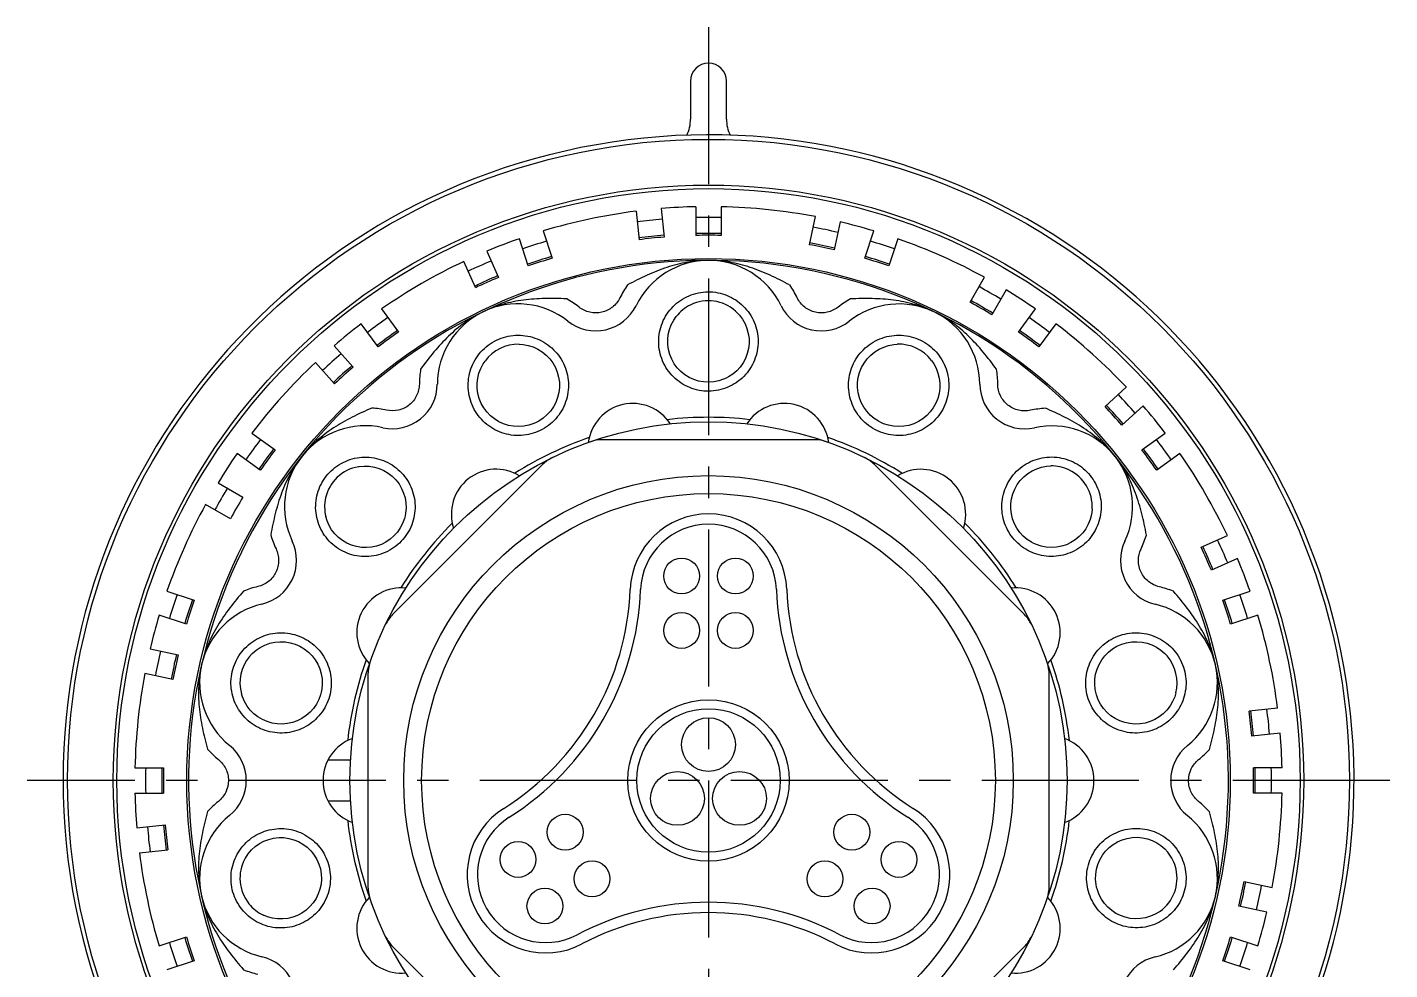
# Model space of a CAD drawing. Extents: x 62514 to 62724, y -28661 to -28364.
# Drawn here: x 62596.7 to 62672.7, y -28623.1 to -28570.5 of the extents above; entities that cross this region are included whole.
import ezdxf

# ---------------------------------------------------------------- set-up
doc = ezdxf.new("R2010")
doc.units = 0
doc.header["$LTSCALE"] = 7
doc.header["$MEASUREMENT"] = 0
doc.linetypes.add('CENTER', pattern=[2, 1.25, -0.25, 0.25, -0.25])
doc.layers.get('0').update_dxf_attribs({"color": 2, "linetype": 'CONTINUOUS'})
for name, color, linetype in [('02___PRT_ALL_AXES', 7, 'CONTINUOUS'), ('7_ALL_FEATURES', 7, 'CONTINUOUS'), ('CL', 1, 'CENTER')]:
    doc.layers.add(name, color=color, linetype=linetype)

msp = doc.modelspace()

# ---------------------------------------------------------------- linework, layer by layer
at = {"color": 7, "linetype": 'Continuous'}
for p, q in [((62633.668, -28573.522), (62633.668, -28575.644)), ((62635.668, -28575.644), (62635.668, -28573.522)), ((62634.675, -28583.522), (62634.658, -28583.523)), ((62634.675, -28583.522), (62634.658, -28583.522)), ((62622.092, -28586.391), (62622.078, -28586.398)), ((62622.092, -28586.391), (62622.078, -28586.398)), ((62647.257, -28586.397), (62647.243, -28586.391)), ((62647.257, -28586.397), (62647.243, -28586.391)), ((62640.584, -28593.522), (62628.752, -28593.522)), ((62625.416, -28594.904), (62617.049, -28603.27)), ((62652.286, -28603.27), (62643.919, -28594.904)), ((62657.345, -28594.447), (62657.335, -28594.435)), ((62657.345, -28594.447), (62657.336, -28594.435)), ((62606.396, -28606.062), (62606.393, -28606.077)), ((62606.396, -28606.062), (62606.394, -28606.077)), ((62662.942, -28606.076), (62662.938, -28606.061)), ((62662.942, -28606.076), (62662.939, -28606.061)), ((62615.668, -28606.606), (62615.668, -28618.438)), ((62653.668, -28618.438), (62653.668, -28606.606)), ((62613.45, -28611.372), (62614.702, -28611.372)), ((62614.702, -28613.672), (62613.453, -28613.672)), ((62606.393, -28618.968), (62606.397, -28618.983)), ((62606.393, -28618.968), (62606.397, -28618.983)), ((62662.939, -28618.982), (62662.942, -28618.967)), ((62662.939, -28618.982), (62662.942, -28618.967)), ((62617.049, -28621.774), (62625.416, -28630.141)), ((62643.919, -28630.141), (62652.286, -28621.774))]:
    msp.add_line(p, q, dxfattribs=at)
for points in [[(62636.169, -28586.344), (62636.201, -28586.373), (62636.398, -28586.579), (62636.567, -28586.807), (62636.707, -28587.055), (62636.815, -28587.318), (62636.888, -28587.593), (62636.927, -28587.875), (62636.931, -28588.159), (62636.899, -28588.442), (62636.832, -28588.718), (62636.731, -28588.984), (62636.598, -28589.235), (62636.434, -28589.467), (62636.243, -28589.677), (62636.027, -28589.862), (62635.79, -28590.018), (62635.647, -28590.093)], [(62635.647, -28590.093), (62635.51, -28590.153), (62635.24, -28590.243), (62634.961, -28590.298), (62634.677, -28590.318), (62634.394, -28590.302), (62634.114, -28590.251), (62633.843, -28590.165), (62633.584, -28590.046), (62633.343, -28589.896), (62633.122, -28589.717), (62632.925, -28589.511), (62632.756, -28589.283), (62632.616, -28589.035), (62632.509, -28588.772), (62632.435, -28588.497), (62632.396, -28588.215), (62632.392, -28587.931), (62632.424, -28587.648), (62632.491, -28587.372), (62632.592, -28587.106), (62632.726, -28586.855), (62632.864, -28586.654)], [(62624.107, -28588.195), (62624.329, -28588.21), (62624.611, -28588.262), (62624.885, -28588.349), (62625.146, -28588.469), (62625.39, -28588.621), (62625.614, -28588.802), (62625.812, -28589.01), (62625.984, -28589.241), (62626.125, -28589.491), (62626.234, -28589.757), (62626.309, -28590.035), (62626.348, -28590.32), (62626.352, -28590.607), (62626.32, -28590.893), (62626.252, -28591.172), (62626.15, -28591.441), (62626.015, -28591.695), (62625.85, -28591.929), (62625.657, -28592.142), (62625.44, -28592.328), (62625.2, -28592.486), (62625.055, -28592.562)], [(62644.28, -28592.562), (62644.145, -28592.491), (62643.904, -28592.334), (62643.685, -28592.148), (62643.491, -28591.937), (62643.325, -28591.703), (62643.189, -28591.449), (62643.086, -28591.181), (62643.017, -28590.902), (62642.984, -28590.616), (62642.987, -28590.329), (62643.025, -28590.044), (62643.099, -28589.766), (62643.206, -28589.499), (62643.347, -28589.248), (62643.517, -28589.017), (62643.715, -28588.808), (62643.938, -28588.626), (62644.181, -28588.473), (62644.442, -28588.352), (62644.715, -28588.264), (62644.997, -28588.211), (62645.186, -28588.196)], [(62625.055, -28592.562), (62624.916, -28592.624), (62624.643, -28592.714), (62624.361, -28592.769), (62624.074, -28592.789), (62623.788, -28592.773), (62623.505, -28592.721), (62623.231, -28592.634), (62622.97, -28592.514), (62622.726, -28592.362), (62622.503, -28592.181), (62622.304, -28591.973), (62622.133, -28591.742), (62621.992, -28591.492), (62621.883, -28591.226), (62621.808, -28590.948), (62621.768, -28590.663), (62621.765, -28590.376), (62621.797, -28590.09), (62621.865, -28589.811), (62621.967, -28589.542), (62622.101, -28589.289), (62622.206, -28589.132)], [(62647.103, -28589.098), (62647.229, -28589.281), (62647.365, -28589.534), (62647.468, -28589.802), (62647.537, -28590.081), (62647.57, -28590.367), (62647.568, -28590.654), (62647.529, -28590.939), (62647.455, -28591.217), (62647.348, -28591.484), (62647.207, -28591.735), (62647.037, -28591.966), (62646.839, -28592.175), (62646.616, -28592.357), (62646.373, -28592.51), (62646.112, -28592.631), (62645.839, -28592.719), (62645.557, -28592.772), (62645.27, -28592.789), (62644.984, -28592.771), (62644.702, -28592.717), (62644.43, -28592.628), (62644.28, -28592.562)], [(62615.137, -28595.027), (62615.18, -28595.02), (62615.463, -28594.994), (62615.747, -28595.004), (62616.028, -28595.049), (62616.301, -28595.129), (62616.562, -28595.243), (62616.806, -28595.388), (62617.031, -28595.562), (62617.232, -28595.764), (62617.406, -28595.988), (62617.551, -28596.233), (62617.664, -28596.494), (62617.744, -28596.766), (62617.789, -28597.047), (62617.799, -28597.331), (62617.773, -28597.614), (62617.742, -28597.772)], [(62652.814, -28599.304), (62652.682, -28599.234), (62652.443, -28599.079), (62652.226, -28598.895), (62652.034, -28598.686), (62651.869, -28598.454), (62651.735, -28598.203), (62651.633, -28597.938), (62651.565, -28597.662), (62651.532, -28597.379), (62651.534, -28597.095), (62651.572, -28596.813), (62651.645, -28596.538), (62651.751, -28596.274), (62651.89, -28596.026), (62652.059, -28595.797), (62652.255, -28595.591), (62652.475, -28595.411), (62652.716, -28595.259), (62652.974, -28595.14), (62653.245, -28595.053), (62653.524, -28595.001), (62653.767, -28594.984)], [(62617.742, -28597.772), (62617.704, -28597.917), (62617.606, -28598.184), (62617.475, -28598.436), (62617.314, -28598.67), (62617.124, -28598.882), (62616.91, -28599.069), (62616.674, -28599.228), (62616.42, -28599.356), (62616.152, -28599.451), (62615.874, -28599.512), (62615.591, -28599.537), (62615.307, -28599.527), (62615.026, -28599.482), (62614.753, -28599.402), (62614.492, -28599.289), (62614.247, -28599.143), (62614.023, -28598.969), (62613.822, -28598.768), (62613.647, -28598.543), (62613.502, -28598.298), (62613.389, -28598.037), (62613.319, -28597.804)], [(62656.07, -28597.374), (62656.068, -28597.418), (62656.03, -28597.699), (62655.957, -28597.974), (62655.85, -28598.238), (62655.712, -28598.486), (62655.543, -28598.715), (62655.347, -28598.921), (62655.127, -28599.102), (62654.886, -28599.253), (62654.628, -28599.373), (62654.357, -28599.459), (62654.078, -28599.512), (62653.794, -28599.529), (62653.511, -28599.51), (62653.232, -28599.456), (62652.962, -28599.368), (62652.814, -28599.304)], [(62609.063, -28605.611), (62609.214, -28605.447), (62609.43, -28605.259), (62609.669, -28605.098), (62609.926, -28604.969), (62610.197, -28604.873), (62610.477, -28604.812), (62610.764, -28604.786), (62611.051, -28604.796), (62611.335, -28604.842), (62611.611, -28604.922), (62611.875, -28605.037), (62612.122, -28605.184), (62612.349, -28605.36), (62612.552, -28605.563), (62612.729, -28605.79), (62612.875, -28606.038), (62612.99, -28606.301), (62613.07, -28606.576), (62613.116, -28606.86), (62613.126, -28607.146), (62613.1, -28607.432), (62613.069, -28607.592)], [(62656.266, -28607.592), (62656.237, -28607.442), (62656.21, -28607.156), (62656.219, -28606.869), (62656.263, -28606.586), (62656.343, -28606.31), (62656.456, -28606.046), (62656.602, -28605.798), (62656.777, -28605.57), (62656.979, -28605.366), (62657.206, -28605.189), (62657.452, -28605.041), (62657.716, -28604.926), (62657.991, -28604.844), (62658.275, -28604.797), (62658.562, -28604.786), (62658.849, -28604.81), (62659.13, -28604.871), (62659.401, -28604.966), (62659.659, -28605.094), (62659.898, -28605.253), (62660.115, -28605.441), (62660.244, -28605.578)], [(62613.069, -28607.592), (62613.03, -28607.74), (62612.931, -28608.01), (62612.798, -28608.265), (62612.635, -28608.501), (62612.444, -28608.715), (62612.227, -28608.904), (62611.988, -28609.064), (62611.732, -28609.193), (62611.461, -28609.289), (62611.18, -28609.35), (62610.893, -28609.376), (62610.606, -28609.366), (62610.322, -28609.321), (62610.046, -28609.24), (62609.782, -28609.125), (62609.535, -28608.978), (62609.308, -28608.802), (62609.105, -28608.599), (62608.929, -28608.372), (62608.782, -28608.124), (62608.668, -28607.861), (62608.611, -28607.681)], [(62660.735, -28607.64), (62660.671, -28607.852), (62660.557, -28608.116), (62660.412, -28608.364), (62660.236, -28608.592), (62660.034, -28608.796), (62659.808, -28608.973), (62659.561, -28609.121), (62659.298, -28609.237), (62659.022, -28609.319), (62658.738, -28609.365), (62658.451, -28609.377), (62658.164, -28609.352), (62657.883, -28609.291), (62657.612, -28609.196), (62657.355, -28609.068), (62657.116, -28608.909), (62656.898, -28608.722), (62656.706, -28608.508), (62656.542, -28608.273), (62656.409, -28608.019), (62656.308, -28607.75), (62656.266, -28607.592)], [(62608.812, -28616.884), (62608.833, -28616.846), (62608.99, -28616.608), (62609.175, -28616.392), (62609.385, -28616.201), (62609.618, -28616.038), (62609.869, -28615.904), (62610.135, -28615.804), (62610.412, -28615.737), (62610.694, -28615.705), (62610.979, -28615.709), (62611.26, -28615.748), (62611.535, -28615.822), (62611.797, -28615.93), (62612.045, -28616.07), (62612.273, -28616.239), (62612.478, -28616.436), (62612.583, -28616.558)], [(62656.317, -28618.468), (62656.288, -28618.321), (62656.261, -28618.038), (62656.269, -28617.754), (62656.313, -28617.473), (62656.392, -28617.199), (62656.504, -28616.938), (62656.648, -28616.693), (62656.821, -28616.467), (62657.021, -28616.265), (62657.245, -28616.09), (62657.489, -28615.944), (62657.75, -28615.83), (62658.022, -28615.749), (62658.303, -28615.702), (62658.587, -28615.691), (62658.871, -28615.716), (62659.149, -28615.776), (62659.417, -28615.87), (62659.672, -28615.997), (62659.908, -28616.154), (62660.123, -28616.34), (62660.288, -28616.52)], [(62612.583, -28616.558), (62612.672, -28616.678), (62612.82, -28616.922), (62612.935, -28617.182), (62613.018, -28617.454), (62613.066, -28617.734), (62613.078, -28618.018), (62613.055, -28618.301), (62612.996, -28618.58), (62612.904, -28618.849), (62612.778, -28619.104), (62612.621, -28619.341), (62612.437, -28619.557), (62612.226, -28619.749), (62611.993, -28619.912), (62611.742, -28620.045), (62611.476, -28620.146), (62611.199, -28620.213), (62610.917, -28620.244), (62610.632, -28620.241), (62610.351, -28620.201), (62610.076, -28620.127), (62609.85, -28620.037)], [(62659.855, -28619.811), (62659.82, -28619.836), (62659.576, -28619.982), (62659.315, -28620.096), (62659.043, -28620.177), (62658.762, -28620.224), (62658.478, -28620.235), (62658.194, -28620.21), (62657.916, -28620.15), (62657.648, -28620.056), (62657.393, -28619.929), (62657.157, -28619.772), (62656.942, -28619.586), (62656.752, -28619.375), (62656.589, -28619.142), (62656.458, -28618.89), (62656.358, -28618.624), (62656.317, -28618.468)]]:
    msp.add_lwpolyline(points, dxfattribs=at)
for radius in [35.75, 33.2, 33, 20, 17, 16, 4.5, 4]:
    msp.add_circle((62634.668, -28612.522), radius, dxfattribs=at)
for centre, radius, start, end in [((62634.668, -28573.522), 1, 0, 180), ((62631.668, -28575.644), 2, 333.15623, 0), ((62637.668, -28575.644), 2, 180, 206.79259), ((62634.668, -28612.522), 36, 286, 274), ((62634.668, -28612.522), 29, 270, 244.27143), ((62634.674, -28588.022), 4.5, 26.0216, 153.98604), ((62634.674, -28588.022), 5.5, 26.0216, 34.70619), ((62624.043, -28590.446), 5.5, 51.73588, 60.42047), ((62634.662, -28588.044), 2.272, 48.43401, 115.71185), ((62624.043, -28590.446), 4.5, 51.73588, 179.70033), ((62628.378, -28584.95), 2.5, 231.73588, 333.98604), ((62634.662, -28588.045), 2.273, 115.71382, 142.27572), ((62640.964, -28584.951), 2.5, 206.0216, 308.27176), ((62645.303, -28590.451), 4.5, 0.30731, 128.27176), ((62624.057, -28590.489), 2.295, 88.74377, 143.75), ((62645.279, -28590.489), 2.295, 37.31519, 92.32143), ((62645.303, -28590.451), 5.5, 0.30731, 8.9919), ((62617.038, -28590.409), 2.5, 257.45017, 359.70033), ((62652.303, -28590.414), 2.5, 180.30731, 282.55747), ((62615.517, -28597.242), 5.5, 77.45017, 86.13475), ((62615.517, -28597.242), 4.5, 77.45017, 205.41461), ((62653.826, -28597.251), 4.5, 334.59302, 102.55747), ((62628.752, -28595.522), 2, 90, 109.18814), ((62640.584, -28595.522), 2, 70.81186, 90), ((62626.83, -28596.318), 2, 115.81186, 135), ((62642.505, -28596.318), 2, 45, 64.18814), ((62653.801, -28597.256), 2.273, 64.28524, 90.84715), ((62615.526, -28597.265), 2.272, 99.86258, 167.14042), ((62653.801, -28597.256), 2.272, 357.00544, 64.28329), ((62615.527, -28597.265), 2.273, 167.14239, 193.70429), ((62634.668, -28602.022), 4.366, 2.20423, 177.79577), ((62634.668, -28602.022), 3.789, 2.20423, 177.79577), ((62609.189, -28600.248), 2.5, 283.16445, 25.41461), ((62660.149, -28600.255), 2.5, 154.59302, 256.84319), ((62653.826, -28597.251), 5.5, 334.59302, 343.27761), ((62610.783, -28607.064), 5.5, 103.16445, 111.84904), ((62615.182, -28601.272), 15.134, 302.20423, 357.79577), ((62615.182, -28601.272), 15.711, 302.20423, 357.79577), ((62654.153, -28601.272), 15.711, 182.20423, 237.79577), ((62654.153, -28601.272), 15.134, 182.20423, 237.79577), ((62610.783, -28607.064), 4.5, 103.16445, 231.1289), ((62618.464, -28604.685), 2, 135, 154.18814), ((62650.872, -28604.685), 2, 25.81186, 45), ((62658.555, -28607.076), 4.5, 308.87874, 76.84319), ((62610.825, -28607.08), 2.295, 140.17234, 195.17857), ((62658.51, -28607.08), 2.295, 345.88662, 40.89285), ((62617.668, -28606.606), 2, 160.81186, 180), ((62651.668, -28606.606), 2, 0, 19.18814), ((62606.387, -28612.519), 2.5, 308.87874, 51.1289), ((62662.948, -28612.526), 2.5, 128.87874, 231.1289), ((62658.555, -28607.076), 5.5, 308.87874, 317.56332), ((62610.781, -28617.968), 5.5, 128.87874, 137.56332), ((62610.781, -28617.968), 4.5, 128.87874, 256.84319), ((62625.574, -28617.772), 4.366, 122.20423, 297.79577), ((62625.574, -28617.772), 3.789, 122.20423, 297.79577), ((62643.761, -28617.772), 4.366, 242.20423, 57.79577), ((62643.761, -28617.772), 3.789, 242.20423, 57.79577), ((62658.552, -28617.98), 4.5, 283.16445, 51.1289), ((62610.805, -28617.975), 2.272, 151.29115, 218.569), ((62658.532, -28617.963), 2.273, 12.85667, 39.41858), ((62658.533, -28617.963), 2.272, 305.57686, 12.85471), ((62617.668, -28618.438), 2, 180, 199.18814), ((62651.668, -28618.438), 2, 340.81186, 0), ((62634.668, -28635.022), 15.711, 62.20423, 117.79577), ((62610.805, -28617.974), 2.273, 218.57096, 245.13286), ((62634.668, -28635.022), 15.134, 62.20423, 117.79577), ((62618.464, -28620.36), 2, 205.81186, 225), ((62650.872, -28620.36), 2, 315, 334.18814), ((62609.186, -28624.79), 2.5, 334.59302, 76.84319), ((62660.146, -28624.796), 2.5, 103.16445, 205.41461)]:
    msp.add_arc(centre, radius, start, end, dxfattribs=at)
for points, knots in [([(62634.658, -28583.522), (62634.266, -28583.523), (62633.481, -28583.594), (62632.333, -28583.89), (62631.225, -28584.338), (62630.51, -28584.7), (62630.154, -28584.888)], [0, 0, 0, 0, 0.247033, 0.494955, 0.745373, 1, 1, 1, 1]), ([(62639.195, -28584.891), (62638.837, -28584.701), (62638.12, -28584.338), (62637.008, -28583.888), (62635.856, -28583.592), (62635.068, -28583.522), (62634.675, -28583.522)], [0, 0, 0, 0, 0.254644, 0.505084, 0.752991, 1, 1, 1, 1]), ([(62630.154, -28584.888), (62630.074, -28585.003), (62629.925, -28585.239), (62629.79, -28585.483), (62629.729, -28585.609)], [0, 0, 0, 0, 0.5, 1, 1, 1, 1]), ([(62626.758, -28585.663), (62626.353, -28585.647), (62625.55, -28585.631), (62624.353, -28585.708), (62623.186, -28585.941), (62622.445, -28586.22), (62622.092, -28586.391)], [0, 0, 0, 0, 0.254635, 0.505048, 0.752969, 1, 1, 1, 1]), ([(62629.729, -28585.609), (62629.68, -28585.709), (62629.557, -28585.897), (62629.318, -28586.134), (62629.033, -28586.313), (62628.611, -28586.461), (62628.037, -28586.463), (62627.623, -28586.264), (62627.449, -28586.127)], [0, 0, 0, 0, 0.125375, 0.250843, 0.376173, 0.501583, 0.750783, 1, 1, 1, 1]), ([(62635.864, -28590.543), (62635.539, -28590.7), (62634.82, -28590.886), (62633.722, -28590.73), (62632.766, -28590.166), (62632.099, -28589.279), (62631.821, -28588.204), (62631.977, -28587.105), (62632.54, -28586.15), (62633.134, -28585.703), (62633.459, -28585.547)], [0, 0, 0, 0, 0.125002, 0.249999, 0.374998, 0.499999, 0.625, 0.75, 0.874998, 1, 1, 1, 1]), ([(62633.459, -28585.547), (62633.784, -28585.39), (62634.503, -28585.204), (62635.601, -28585.36), (62636.557, -28585.924), (62637.225, -28586.811), (62637.502, -28587.886), (62637.346, -28588.985), (62636.783, -28589.94), (62636.189, -28590.387), (62635.864, -28590.543)], [0, 0, 0, 0, 0.125002, 0.249999, 0.374998, 0.499999, 0.625, 0.75, 0.874998, 1, 1, 1, 1]), ([(62641.895, -28586.131), (62641.808, -28586.2), (62641.615, -28586.316), (62641.297, -28586.426), (62640.962, -28586.464), (62640.518, -28586.414), (62640.001, -28586.167), (62639.713, -28585.808), (62639.616, -28585.609)], [0, 0, 0, 0, 0.125375, 0.250843, 0.376173, 0.501583, 0.750783, 1, 1, 1, 1]), ([(62642.591, -28585.667), (62642.469, -28585.735), (62642.233, -28585.883), (62642.004, -28586.045), (62641.895, -28586.131)], [0, 0, 0, 0, 0.5, 1, 1, 1, 1]), ([(62647.243, -28586.391), (62646.89, -28586.221), (62646.151, -28585.944), (62644.988, -28585.712), (62643.795, -28585.636), (62642.994, -28585.651), (62642.591, -28585.667)], [0, 0, 0, 0, 0.24703, 0.494951, 0.74537, 1, 1, 1, 1]), ([(62622.078, -28586.398), (62621.725, -28586.568), (62621.048, -28586.973), (62620.142, -28587.738), (62619.338, -28588.623), (62618.85, -28589.259), (62618.611, -28589.583)], [0, 0, 0, 0, 0.24703, 0.494951, 0.74537, 1, 1, 1, 1]), ([(62650.736, -28589.591), (62650.496, -28589.265), (62650.007, -28588.627), (62649.2, -28587.739), (62648.291, -28586.972), (62647.611, -28586.568), (62647.257, -28586.397)], [0, 0, 0, 0, 0.254635, 0.505048, 0.752969, 1, 1, 1, 1]), ([(62625.272, -28593.013), (62624.945, -28593.17), (62624.219, -28593.358), (62623.111, -28593.2), (62622.147, -28592.631), (62621.474, -28591.736), (62621.194, -28590.652), (62621.35, -28589.543), (62621.917, -28588.579), (62622.517, -28588.129), (62622.844, -28587.971)], [0, 0, 0, 0, 0.125001, 0.249998, 0.374998, 0.5, 0.625002, 0.750002, 0.874999, 1, 1, 1, 1]), ([(62622.844, -28587.971), (62623.172, -28587.813), (62623.898, -28587.625), (62625.005, -28587.783), (62625.97, -28588.352), (62626.643, -28589.247), (62626.923, -28590.331), (62626.767, -28591.44), (62626.199, -28592.404), (62625.6, -28592.855), (62625.272, -28593.013)], [0, 0, 0, 0, 0.125001, 0.249998, 0.374998, 0.5, 0.625002, 0.750002, 0.874999, 1, 1, 1, 1]), ([(62644.063, -28593.013), (62643.735, -28592.855), (62643.136, -28592.404), (62642.569, -28591.44), (62642.412, -28590.331), (62642.692, -28589.247), (62643.365, -28588.352), (62644.33, -28587.783), (62645.437, -28587.625), (62646.163, -28587.813), (62646.491, -28587.971)], [0, 0, 0, 0, 0.125001, 0.249998, 0.374998, 0.5, 0.625002, 0.750002, 0.874999, 1, 1, 1, 1]), ([(62646.491, -28587.971), (62646.819, -28588.129), (62647.418, -28588.579), (62647.985, -28589.543), (62648.142, -28590.652), (62647.862, -28591.736), (62647.189, -28592.631), (62646.224, -28593.2), (62645.117, -28593.358), (62644.391, -28593.17), (62644.063, -28593.013)], [0, 0, 0, 0, 0.125001, 0.249998, 0.374998, 0.5, 0.625002, 0.750002, 0.874999, 1, 1, 1, 1]), ([(62618.611, -28589.583), (62618.589, -28589.721), (62618.557, -28589.999), (62618.541, -28590.278), (62618.54, -28590.417)], [0, 0, 0, 0, 0.5, 1, 1, 1, 1]), ([(62618.54, -28590.417), (62618.54, -28590.528), (62618.51, -28590.751), (62618.399, -28591.069), (62618.219, -28591.354), (62617.903, -28591.67), (62617.387, -28591.921), (62616.928, -28591.921), (62616.712, -28591.873)], [0, 0, 0, 0, 0.125375, 0.250843, 0.376173, 0.501583, 0.750783, 1, 1, 1, 1]), ([(62652.63, -28591.88), (62652.521, -28591.905), (62652.297, -28591.926), (62651.963, -28591.887), (62651.645, -28591.776), (62651.267, -28591.538), (62650.908, -28591.091), (62650.804, -28590.643), (62650.803, -28590.422)], [0, 0, 0, 0, 0.125375, 0.250843, 0.376173, 0.501583, 0.750783, 1, 1, 1, 1]), ([(62615.887, -28591.754), (62615.516, -28591.916), (62614.785, -28592.25), (62613.74, -28592.839), (62612.79, -28593.555), (62612.244, -28594.128), (62611.999, -28594.435)], [0, 0, 0, 0, 0.254635, 0.505048, 0.752969, 1, 1, 1, 1]), ([(62653.458, -28591.764), (62653.319, -28591.773), (62653.042, -28591.804), (62652.766, -28591.85), (62652.63, -28591.88)], [0, 0, 0, 0, 0.5, 1, 1, 1, 1]), ([(62657.336, -28594.435), (62657.091, -28594.129), (62656.546, -28593.558), (62655.599, -28592.845), (62654.557, -28592.258), (62653.828, -28591.925), (62653.458, -28591.764)], [0, 0, 0, 0, 0.24703, 0.494951, 0.74537, 1, 1, 1, 1]), ([(62611.999, -28594.435), (62611.754, -28594.742), (62611.316, -28595.402), (62610.829, -28596.487), (62610.487, -28597.637), (62610.323, -28598.424), (62610.248, -28598.822)], [0, 0, 0, 0, 0.247021, 0.494927, 0.745363, 1, 1, 1, 1]), ([(62612.824, -28596.648), (62612.904, -28596.297), (62613.207, -28595.618), (62614.013, -28594.857), (62615.051, -28594.461), (62616.16, -28594.492), (62617.173, -28594.946), (62617.935, -28595.753), (62618.332, -28596.789), (62618.31, -28597.531), (62618.23, -28597.883)], [0, 0, 0, 0, 0.125002, 0.249999, 0.374998, 0.499999, 0.625, 0.75, 0.874998, 1, 1, 1, 1]), ([(62652.597, -28599.754), (62652.273, -28599.598), (62651.678, -28599.151), (62651.116, -28598.196), (62650.961, -28597.096), (62651.238, -28596.022), (62651.906, -28595.135), (62652.862, -28594.571), (62653.96, -28594.415), (62654.679, -28594.602), (62655.004, -28594.758)], [0, 0, 0, 0, 0.125002, 0.249999, 0.374998, 0.499999, 0.625, 0.75, 0.874998, 1, 1, 1, 1]), ([(62655.004, -28594.758), (62655.329, -28594.915), (62655.923, -28595.361), (62656.486, -28596.317), (62656.641, -28597.416), (62656.364, -28598.491), (62655.696, -28599.377), (62654.74, -28599.941), (62653.642, -28600.097), (62652.922, -28599.911), (62652.597, -28599.754)], [0, 0, 0, 0, 0.125002, 0.249999, 0.374998, 0.499999, 0.625, 0.75, 0.874998, 1, 1, 1, 1]), ([(62659.094, -28598.834), (62659.019, -28598.436), (62658.856, -28597.649), (62658.514, -28596.499), (62658.028, -28595.414), (62657.59, -28594.754), (62657.345, -28594.447)], [0, 0, 0, 0, 0.254639, 0.505076, 0.752982, 1, 1, 1, 1]), ([(62618.23, -28597.883), (62618.15, -28598.235), (62617.847, -28598.913), (62617.04, -28599.674), (62616.003, -28600.07), (62614.894, -28600.039), (62613.881, -28599.585), (62613.118, -28598.779), (62612.722, -28597.743), (62612.744, -28597), (62612.824, -28596.648)], [0, 0, 0, 0, 0.125002, 0.249999, 0.374998, 0.499999, 0.625, 0.75, 0.874998, 1, 1, 1, 1]), ([(62610.248, -28598.822), (62610.288, -28598.955), (62610.38, -28599.219), (62610.487, -28599.478), (62610.546, -28599.604)], [0, 0, 0, 0, 0.5, 1, 1, 1, 1]), ([(62610.546, -28599.604), (62610.594, -28599.704), (62610.665, -28599.918), (62610.701, -28600.252), (62610.663, -28600.587), (62610.515, -28601.009), (62610.16, -28601.458), (62609.746, -28601.659), (62609.531, -28601.709)], [0, 0, 0, 0, 0.125375, 0.250843, 0.376173, 0.501583, 0.750783, 1, 1, 1, 1]), ([(62659.807, -28601.718), (62659.699, -28601.693), (62659.488, -28601.615), (62659.204, -28601.435), (62658.966, -28601.196), (62658.728, -28600.818), (62658.598, -28600.26), (62658.699, -28599.811), (62658.794, -28599.611)], [0, 0, 0, 0, 0.125375, 0.250843, 0.376173, 0.501583, 0.750783, 1, 1, 1, 1]), ([(62660.604, -28601.972), (62660.475, -28601.921), (62660.211, -28601.828), (62659.943, -28601.75), (62659.807, -28601.718)], [0, 0, 0, 0, 0.5, 1, 1, 1, 1]), ([(62608.736, -28601.96), (62608.472, -28602.266), (62607.958, -28602.884), (62607.272, -28603.868), (62606.727, -28604.926), (62606.484, -28605.679), (62606.396, -28606.062)], [0, 0, 0, 0, 0.254635, 0.505048, 0.752969, 1, 1, 1, 1]), ([(62662.939, -28606.061), (62662.851, -28605.679), (62662.607, -28604.929), (62662.063, -28603.876), (62661.379, -28602.895), (62660.868, -28602.278), (62660.604, -28601.972)], [0, 0, 0, 0, 0.247029, 0.494951, 0.74537, 1, 1, 1, 1]), ([(62608.101, -28606.458), (62608.182, -28606.104), (62608.488, -28605.419), (62609.301, -28604.652), (62610.348, -28604.253), (62611.467, -28604.284), (62612.489, -28604.741), (62613.259, -28605.555), (62613.659, -28606.6), (62613.637, -28607.349), (62613.556, -28607.704)], [0, 0, 0, 0, 0.125001, 0.249998, 0.374998, 0.5, 0.625002, 0.750002, 0.874999, 1, 1, 1, 1]), ([(62655.779, -28607.704), (62655.698, -28607.349), (62655.676, -28606.6), (62656.077, -28605.555), (62656.846, -28604.741), (62657.868, -28604.284), (62658.988, -28604.253), (62660.034, -28604.652), (62660.848, -28605.419), (62661.153, -28606.104), (62661.234, -28606.458)], [0, 0, 0, 0, 0.125001, 0.249998, 0.374998, 0.5, 0.625002, 0.750002, 0.874999, 1, 1, 1, 1]), ([(62606.393, -28606.077), (62606.306, -28606.459), (62606.2, -28607.241), (62606.234, -28608.426), (62606.424, -28609.607), (62606.618, -28610.384), (62606.722, -28610.774)], [0, 0, 0, 0, 0.24703, 0.494951, 0.74537, 1, 1, 1, 1]), ([(62662.614, -28610.788), (62662.719, -28610.397), (62662.914, -28609.617), (62663.105, -28608.433), (62663.137, -28607.243), (62663.03, -28606.459), (62662.942, -28606.076)], [0, 0, 0, 0, 0.254635, 0.505048, 0.752969, 1, 1, 1, 1]), ([(62613.556, -28607.704), (62613.475, -28608.058), (62613.17, -28608.743), (62612.356, -28609.511), (62611.31, -28609.91), (62610.19, -28609.878), (62609.168, -28609.421), (62608.399, -28608.607), (62607.998, -28607.563), (62608.02, -28606.813), (62608.101, -28606.458)], [0, 0, 0, 0, 0.125001, 0.249998, 0.374998, 0.5, 0.625002, 0.750002, 0.874999, 1, 1, 1, 1]), ([(62661.234, -28606.458), (62661.315, -28606.813), (62661.337, -28607.563), (62660.937, -28608.607), (62660.167, -28609.421), (62659.145, -28609.878), (62658.026, -28609.91), (62656.979, -28609.511), (62656.166, -28608.743), (62655.86, -28608.058), (62655.779, -28607.704)], [0, 0, 0, 0, 0.125001, 0.249998, 0.374998, 0.5, 0.625002, 0.750002, 0.874999, 1, 1, 1, 1]), ([(62606.722, -28610.774), (62606.816, -28610.877), (62607.013, -28611.075), (62607.221, -28611.261), (62607.33, -28611.349)], [0, 0, 0, 0, 0.5, 1, 1, 1, 1]), ([(62607.33, -28611.349), (62607.417, -28611.419), (62607.573, -28611.581), (62607.751, -28611.866), (62607.862, -28612.184), (62607.912, -28612.628), (62607.787, -28613.188), (62607.501, -28613.548), (62607.328, -28613.686)], [0, 0, 0, 0, 0.125375, 0.250843, 0.376173, 0.501583, 0.750783, 1, 1, 1, 1]), ([(62662.005, -28613.696), (62661.919, -28613.626), (62661.763, -28613.464), (62661.584, -28613.179), (62661.473, -28612.86), (62661.424, -28612.416), (62661.549, -28611.857), (62661.835, -28611.497), (62662.007, -28611.358)], [0, 0, 0, 0, 0.125375, 0.250843, 0.376173, 0.501583, 0.750783, 1, 1, 1, 1]), ([(62662.613, -28614.271), (62662.519, -28614.168), (62662.322, -28613.97), (62662.114, -28613.783), (62662.005, -28613.696)], [0, 0, 0, 0, 0.5, 1, 1, 1, 1]), ([(62606.721, -28614.257), (62606.616, -28614.648), (62606.422, -28615.427), (62606.23, -28616.612), (62606.198, -28617.801), (62606.306, -28618.585), (62606.393, -28618.968)], [0, 0, 0, 0, 0.254635, 0.505048, 0.752969, 1, 1, 1, 1]), ([(62662.942, -28618.967), (62663.029, -28618.585), (62663.135, -28617.803), (62663.102, -28616.618), (62662.911, -28615.438), (62662.718, -28614.66), (62662.613, -28614.271)], [0, 0, 0, 0, 0.24703, 0.494951, 0.74537, 1, 1, 1, 1]), ([(62608.637, -28619.703), (62608.413, -28619.421), (62608.071, -28618.761), (62607.979, -28617.656), (62608.316, -28616.599), (62609.032, -28615.751), (62610.018, -28615.241), (62611.125, -28615.148), (62612.181, -28615.484), (62612.749, -28615.964), (62612.974, -28616.246)], [0, 0, 0, 0, 0.125002, 0.249999, 0.374998, 0.499999, 0.625, 0.75, 0.874998, 1, 1, 1, 1]), ([(62655.829, -28618.58), (62655.749, -28618.228), (62655.727, -28617.485), (62656.124, -28616.449), (62656.886, -28615.643), (62657.9, -28615.19), (62659.009, -28615.159), (62660.046, -28615.555), (62660.853, -28616.316), (62661.155, -28616.995), (62661.236, -28617.346)], [0, 0, 0, 0, 0.125002, 0.249999, 0.374998, 0.499999, 0.625, 0.75, 0.874998, 1, 1, 1, 1]), ([(62612.974, -28616.246), (62613.198, -28616.528), (62613.54, -28617.188), (62613.632, -28618.293), (62613.295, -28619.351), (62612.579, -28620.199), (62611.593, -28620.708), (62610.487, -28620.801), (62609.43, -28620.465), (62608.862, -28619.985), (62608.637, -28619.703)], [0, 0, 0, 0, 0.125002, 0.249999, 0.374998, 0.499999, 0.625, 0.75, 0.874998, 1, 1, 1, 1]), ([(62661.236, -28617.346), (62661.316, -28617.698), (62661.338, -28618.441), (62660.941, -28619.476), (62660.179, -28620.283), (62659.165, -28620.736), (62658.056, -28620.767), (62657.019, -28620.371), (62656.212, -28619.61), (62655.91, -28618.931), (62655.829, -28618.58)], [0, 0, 0, 0, 0.125002, 0.249999, 0.374998, 0.499999, 0.625, 0.75, 0.874998, 1, 1, 1, 1]), ([(62606.397, -28618.983), (62606.484, -28619.365), (62606.728, -28620.115), (62607.272, -28621.169), (62607.956, -28622.15), (62608.468, -28622.766), (62608.731, -28623.072)], [0, 0, 0, 0, 0.247029, 0.494951, 0.74537, 1, 1, 1, 1]), ([(62660.599, -28623.085), (62660.863, -28622.778), (62661.377, -28622.16), (62662.063, -28621.176), (62662.608, -28620.119), (62662.852, -28619.365), (62662.939, -28618.982)], [0, 0, 0, 0, 0.254635, 0.505048, 0.752969, 1, 1, 1, 1]), ([(62608.731, -28623.072), (62608.861, -28623.124), (62609.124, -28623.217), (62609.392, -28623.295), (62609.528, -28623.326)], [0, 0, 0, 0, 0.5, 1, 1, 1, 1])]:
    msp.add_open_spline(points, degree=3, knots=knots, dxfattribs=at)
at = {"layer": '02___PRT_ALL_AXES', "color": 7, "linetype": 'Continuous'}
for centre, radius in [((62633.168, -28601.12), 1), ((62636.168, -28601.12), 1), ((62633.168, -28604.156), 1), ((62636.168, -28604.156), 1), ((62634.668, -28610.522), 1.5), ((62632.936, -28613.522), 1.5), ((62636.4, -28613.522), 1.5), ((62626.672, -28615.406), 1), ((62642.663, -28615.406), 1), ((62624.043, -28616.924), 1), ((62645.292, -28616.924), 1), ((62628.172, -28618.005), 1), ((62641.163, -28618.005), 1), ((62625.543, -28619.522), 1), ((62643.792, -28619.522), 1)]:
    msp.add_circle(centre, radius, dxfattribs=at)
for centre, radius, start, end in [((62634.668, -28612.522), 31.4, 94.72352, 97.27975), ((62634.668, -28612.522), 31.4, 88.72413, 91.27587), ((62634.668, -28612.522), 30.5, 88.67778, 91.32222), ((62634.668, -28612.522), 31.4, 76.72006, 79.28062), ((62634.668, -28612.522), 31.4, 106.72151, 109.27594), ((62634.668, -28612.522), 30.5, 94.68166, 97.32055), ((62634.668, -28612.522), 30.5, 76.67766, 79.31666), ((62634.668, -28612.522), 31.4, 70.72406, 73.27849), ((62634.668, -28612.522), 31.4, 112.72436, 115.27635), ((62634.668, -28612.522), 30.5, 106.68437, 109.28571), ((62634.668, -28612.522), 30.5, 70.71429, 73.31563), ((62634.668, -28612.522), 30.5, 112.68539, 115.3162), ((62634.668, -28612.522), 31.4, 58.71947, 61.27726), ((62634.668, -28612.522), 30.5, 58.68195, 61.32408), ((62634.668, -28612.522), 31.4, 124.71918, 127.27877), ((62634.668, -28612.522), 31.4, 52.72123, 55.28082), ((62634.668, -28612.522), 30.5, 124.67694, 127.31959), ((62634.668, -28612.522), 30.5, 52.68041, 55.32306), ((62634.668, -28612.522), 31.4, 130.72291, 133.27567), ((62634.668, -28612.522), 30.5, 130.67798, 133.32089), ((62634.668, -28612.522), 31.4, 40.72291, 43.27567), ((62630.442, -28593.998), 2.5, 32.75715, 172.68446), ((62638.898, -28593.999), 2.5, 7.30028, 147.22709), ((62634.668, -28612.522), 30.5, 40.67798, 43.32089), ((62634.668, -28612.522), 20.25, 83.46311, 96.52261), ((62634.668, -28612.522), 20.25, 109.17739, 122.23689), ((62634.668, -28612.522), 20.25, 57.74882, 70.80832), ((62634.668, -28612.522), 31.4, 142.72123, 145.28082), ((62634.668, -28612.522), 30.5, 142.68041, 145.32306), ((62634.668, -28612.522), 30.5, 34.67694, 37.31959), ((62634.668, -28612.522), 31.4, 34.71918, 37.27877), ((62622.823, -28597.666), 2.5, 58.46865, 198.46332), ((62646.516, -28597.669), 2.5, 341.51811, 121.51577), ((62634.668, -28612.522), 31.4, 148.71947, 151.27726), ((62634.668, -28612.522), 20.25, 134.89168, 147.95118), ((62634.668, -28612.522), 20.25, 32.03453, 45.09404), ((62634.668, -28612.522), 30.5, 22.68539, 25.3162), ((62634.668, -28612.522), 31.4, 22.72436, 25.27635), ((62617.55, -28604.276), 2.5, 84.24101, 224.13815), ((62651.787, -28604.281), 2.5, 315.84381, 95.74603), ((62634.668, -28612.522), 31.4, 160.72406, 163.27849), ((62634.668, -28612.522), 30.5, 160.71429, 163.31563), ((62634.668, -28612.522), 30.5, 16.68437, 19.28571), ((62634.668, -28612.522), 31.4, 16.72151, 19.27594), ((62634.668, -28612.522), 31.4, 166.72006, 169.28062), ((62634.668, -28612.522), 30.5, 166.67766, 169.31666), ((62634.668, -28612.522), 20.25, 160.60596, 173.66547), ((62634.668, -28612.522), 20.25, 6.32025, 19.37975), ((62634.668, -28612.522), 30.5, 4.68222, 7.32055), ((62634.668, -28612.522), 31.4, 4.72331, 7.27836), ((62615.668, -28612.52), 2.5, 110.1027, 249.87992), ((62653.668, -28612.525), 2.5, 290.1027, 69.87992), ((62634.668, -28612.522), 31.4, 178.71813, 181.28187), ((62634.668, -28612.522), 30.5, 178.68095, 181.31905), ((62634.668, -28612.522), 30.5, 358.68095, 1.31905), ((62634.668, -28612.522), 31.4, 358.71813, 1.28187), ((62634.668, -28612.522), 20.25, 186.32025, 199.37975), ((62634.668, -28612.522), 20.25, 340.60596, 353.66547), ((62634.668, -28612.522), 31.4, 184.72331, 187.27836), ((62634.668, -28612.522), 30.5, 184.68222, 187.32055), ((62634.668, -28612.522), 30.5, 346.67766, 349.31666), ((62634.668, -28612.522), 31.4, 346.72006, 349.28062), ((62617.548, -28620.764), 2.5, 135.84381, 275.74603), ((62651.785, -28620.768), 2.5, 264.24101, 44.13815), ((62634.668, -28612.522), 31.4, 196.72151, 199.27594), ((62634.668, -28612.522), 30.5, 196.68437, 199.28571), ((62634.668, -28612.522), 30.5, 340.71429, 343.31563), ((62634.668, -28612.522), 31.4, 340.72406, 343.27849)]:
    msp.add_arc(centre, radius, start, end, dxfattribs=at)
at = {"layer": '7_ALL_FEATURES', "color": 7, "linetype": 'Continuous'}
for p, q in [((62633.968, -28580.53), (62633.968, -28582.13)), ((62635.368, -28580.53), (62635.368, -28582.13)), ((62630.627, -28580.778), (62630.795, -28582.37)), ((62632.02, -28580.632), (62632.187, -28582.224)), ((62640.302, -28582.649), (62640.635, -28581.083)), ((62625.447, -28581.879), (62625.942, -28583.401)), ((62642.004, -28581.374), (62641.671, -28582.94)), ((62643.394, -28583.401), (62643.888, -28581.879)), ((62624.61, -28583.834), (62624.116, -28582.312)), ((62645.22, -28582.312), (62644.725, -28583.834)), ((62621.667, -28585.042), (62621.016, -28583.58)), ((62622.295, -28583.011), (62622.946, -28584.473)), ((62649.257, -28585.852), (62650.058, -28584.466)), ((62651.27, -28585.166), (62650.47, -28586.552)), ((62616.429, -28586.228), (62617.37, -28587.523)), ((62651.965, -28587.523), (62652.906, -28586.228)), ((62616.237, -28588.346), (62615.297, -28587.051)), ((62654.039, -28587.051), (62653.098, -28588.346)), ((62613.781, -28588.279), (62614.852, -28589.468)), ((62613.811, -28590.405), (62612.74, -28589.216)), ((62656.785, -28591.666), (62657.974, -28590.595)), ((62658.911, -28591.635), (62657.722, -28592.706)), ((62609.197, -28593.151), (62610.492, -28594.092)), ((62658.844, -28594.092), (62660.139, -28593.151)), ((62609.669, -28595.225), (62608.374, -28594.284)), ((62660.961, -28594.284), (62659.667, -28595.225)), ((62607.311, -28595.92), (62608.697, -28596.72)), ((62607.997, -28597.932), (62606.611, -28597.132)), ((62662.147, -28599.521), (62663.609, -28598.87)), ((62664.179, -28600.149), (62662.717, -28600.8)), ((62604.457, -28601.97), (62605.98, -28602.465)), ((62663.356, -28602.465), (62664.878, -28601.97)), ((62605.547, -28603.796), (62604.025, -28603.302)), ((62665.31, -28603.302), (62663.788, -28603.796)), ((62603.52, -28605.186), (62605.085, -28605.519)), ((62604.794, -28606.888), (62603.229, -28606.555)), ((62666.412, -28608.482), (62664.82, -28608.649)), ((62666.558, -28609.874), (62664.966, -28610.042)), ((62602.675, -28611.822), (62604.276, -28611.822)), ((62666.66, -28611.822), (62665.06, -28611.822)), ((62602.675, -28613.222), (62604.276, -28613.222)), ((62666.66, -28613.222), (62665.06, -28613.222)), ((62602.777, -28615.17), (62604.369, -28615.003)), ((62602.924, -28616.562), (62604.515, -28616.395)), ((62664.541, -28618.156), (62666.106, -28618.489)), ((62665.815, -28619.858), (62664.25, -28619.526)), ((62604.025, -28621.743), (62605.547, -28621.248)), ((62663.788, -28621.248), (62665.31, -28621.743)), ((62605.98, -28622.58), (62604.457, -28623.074)), ((62664.878, -28623.074), (62663.356, -28622.58))]:
    msp.add_line(p, q, dxfattribs=at)
msp.add_circle((62634.668, -28612.522), 29.1, dxfattribs=at)
for radius, start, end in [(32, 91.25345, 94.74655), (32, 79.25345, 88.74655), (32, 97.25345, 106.74655), (32, 73.25345, 76.74655), (32, 109.25345, 112.74655), (30.4, 94.68057, 97.31943), (30.4, 88.68057, 91.31943), (30.4, 76.68057, 79.31943), (32, 61.25345, 70.74655), (32, 115.25345, 124.74655), (30.4, 106.68057, 109.31943), (30.4, 70.68057, 73.31943), (30.4, 112.68057, 115.31943), (30.4, 58.68057, 61.31943), (32, 55.25345, 58.74655), (32, 127.25345, 130.74655), (32, 43.25345, 52.74655), (30.4, 124.68057, 127.31943), (30.4, 52.68057, 55.31943), (32, 133.25345, 142.74655), (30.4, 130.68057, 133.31943), (30.4, 40.68057, 43.31943), (32, 37.25345, 40.74655), (30.4, 142.68057, 145.31943), (30.4, 34.68057, 37.31943), (32, 145.25345, 148.74655), (32, 25.25345, 34.74655), (32, 151.25345, 160.74655), (30.4, 148.68057, 151.31943), (30.4, 22.68057, 25.31943), (32, 19.25345, 22.74655), (30.4, 160.68057, 163.31943), (30.4, 16.68057, 19.31943), (32, 163.25345, 166.74655), (32, 7.25345, 16.74655), (30.4, 166.68057, 169.31943), (32, 169.25345, 178.74655), (30.4, 4.68057, 7.31943), (32, 1.25345, 4.74655), (30.4, 178.68057, 181.31943), (30.4, 358.68057, 1.31943), (32, 181.25345, 184.74655), (32, 349.25345, 358.74655), (30.4, 184.68057, 187.31943), (32, 187.25345, 196.74655), (30.4, 346.68057, 349.31943), (32, 343.25345, 346.74655), (30.4, 196.68057, 199.31943), (30.4, 340.68057, 343.31943)]:
    msp.add_arc((62634.668, -28612.522), radius, start, end, dxfattribs=at)
at = {"layer": 'CL'}
for p, q in [((62634.668, -28570.522), (62634.668, -28650.522)), ((62672.668, -28612.522), (62596.668, -28612.522))]:
    msp.add_line(p, q, dxfattribs=at)

doc.saveas('drawing.dxf')
